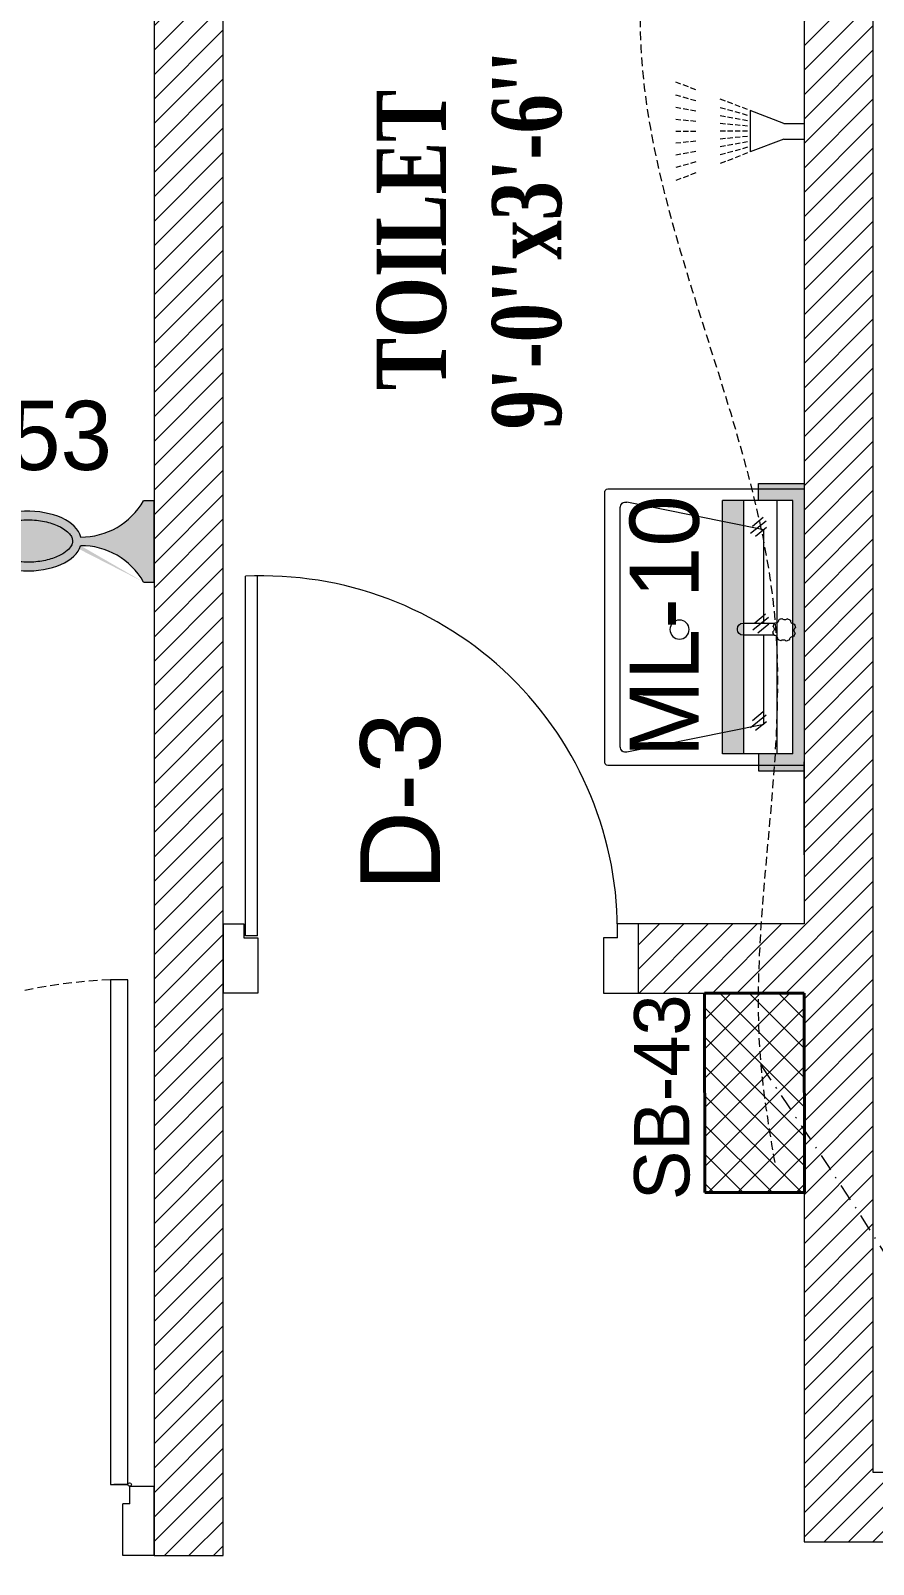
# Model space of a CAD drawing. Header units: inches. Extents: x 109699 to 44449955, y -10987 to 15824140.
# Drawn here: x 197549.5 to 197610.4, y -3438.1 to -3327.2 of the extents above; entities that cross this region are included whole.
import ezdxf

# ---------------------------------------------------------------- set-up
doc = ezdxf.new("R2010")
doc.units = ezdxf.units.IN
doc.header["$LTSCALE"] = 5
doc.header["$MEASUREMENT"] = 0
for name, pattern in [('DASHDOT', [1, 0.5, -0.25, 0, -0.25]), ('DASHED2', [0.375, 0.25, -0.125]), ('HIDDEN', [0.375, 0.25, -0.125])]:
    doc.linetypes.add(name, pattern=pattern)
doc.layers.get('0').update_dxf_attribs({"color": 123})
for name, color, linetype, lineweight in [('@NORMAL', 7, 'Continuous', 5), ('door', 8, 'Continuous', 9), ('E-Con-Point', 5, 'DASHED2', 13), ('E-ML-Mirror-Light', 6, 'Continuous', 13), ('E-SB-Switch-Board', 106, 'Continuous', 18), ('E-WL-Wall-Light', 232, 'Continuous', 15), ('fixture', 255, 'Continuous', 0), ('ha', 252, 'Continuous', 5), ('SB', 1, 'DASHDOT', 20), ('WALL-1', 8, 'Continuous', 9), ('wll 01', 7, 'Continuous', 9)]:
    doc.layers.add(name, color=color, linetype=linetype, lineweight=lineweight)
doc.layers.add('T', color=8, linetype='Continuous')
doc.styles.get("Standard").update_dxf_attribs({"font": 'times.ttf'})
doc.styles.add('style2', font='ARIALN.TTF', dxfattribs={"width": 0.75, "height": 3})
doc.styles.add('TEXT-3', font='arial.ttf')

# ---------------------------------------------------------------- blocks, each defined once
blk = doc.blocks.new('bgtrfv')
at = {"layer": 'fixture'}
for p, q in [((21441.97229669015, -26164.40491112152), (21441.97229669015, -26138.40491112152)), ((21442.86003956014, -26164.40491112152), (21442.86003956014, -26138.40491112152)), ((21440.36849646348, -26163.54399991067), (21441.86849646348, -26163.54399991067)), ((21441.86849646348, -26163.54399991067), (21441.86849646348, -26164.54399991067)), ((21441.86849646348, -26164.54399991067), (21442.86849646348, -26164.54399991067)), ((21442.86003956014, -26164.40491112152), (21441.97229669015, -26164.40491112152)), ((21442.86849646348, -26164.54399991067), (21442.86849646348, -26168.54399991067)), ((21467.86849646354, -26164.54399991055), (21467.86849646354, -26168.54399991055)), ((21468.86849646354, -26164.54399991055), (21467.86849646354, -26164.54399991055)), ((21470.37322828309, -26163.54399991058), (21468.86849646354, -26163.54399991058)), ((21468.86849646354, -26164.54399991055), (21468.86849646354, -26163.54399991058)), ((21442.86849646348, -26168.54399991067), (21440.36849646348, -26168.54399991058)), ((21467.86849646354, -26168.54399991055), (21470.36849646351, -26168.54399991055))]:
    blk.add_line(p, q, dxfattribs=at)
blk.add_arc((21443.20467689397, -26164.04399991055), 25.66868977762097, 358.8838658305763, 92.75188722137418, dxfattribs=at)
blk = doc.blocks.new('Door-40')
at = {"layer": 'door', "ltscale": 0.5}
for p, q in [((0, 40), (5, 40)), ((0, 40), (0, 37.75)), ((5, 40), (5, 38.24999999999636)), ((0, 37.75), (3.75, 37.75000000000364)), ((3.75, 38.24999999999636), (3.75, 37.75000000000364)), ((3.75, 38.24999999999636), (5, 38.24999999999636)), ((0, 0), (0, 2.25)), ((0, 2.25), (3.75, 2.249999999996362)), ((3.75, 1.750000000003638), (3.75, 2.249999999996362)), ((5.135000000002037, 2.913192669428099), (5.145000000004075, 2.913192669428099)), ((5.135000000002037, 1.885000000002037), (5.135000000002037, 2.913192669428099)), ((3.75, 1.750000000003638), (5, 1.750000000003638)), ((4.010000000002037, 1.760000000002037), (4.010000000002037, 1.75)), ((5.010000000002037, 1.760000000002037), (4.010000000002037, 1.760000000002037)), ((5, 1.750000000003638), (5.010400642058812, 1.750000000007276)), ((5, 0), (5, 1.750000000003638)), ((5.145000000004075, 1.895000000000437), (5.145000000004075, 1.884599357945262)), ((0, 0), (5, 0)), ((0, 0), (5, 0))]:
    blk.add_line(p, q, dxfattribs=at)
blk.add_lwpolyline([(41.625, 3.145000000000437), (5.145000000004075, 3.145000000000437), (5.145000000004075, 1.895000000000437), (41.625, 1.895000000000437)], close=True, dxfattribs=at)
blk.add_circle((5.135000000002037, 1.760000000002037), 0.1249999999999983, dxfattribs=at)
at = {"layer": 'door', "linetype": 'HIDDEN', "ltscale": 0.5}
blk.add_arc((5.156161382139544, 1.755015969829401), 36.49531813451388, 2.182731632980644, 90.24516611661387, dxfattribs=at)
blk = doc.blocks.new('qplaz')
at = {"layer": 'fixture'}
for p, q in [((143584.1800132462, 341.61420882317), (143569.9800132462, 341.61420882317)), ((143584.1800132462, 321.6142088231654), (143584.1800132462, 341.61420882317)), ((143569.7800132462, 341.4142088231699), (143569.7800132462, 321.8142088231655)), ((143581.2560437616, 338.6539164940569), (143571.3654443752, 340.6546305699137)), ((143570.8861369331, 340.2625714804694), (143570.8861369331, 322.965846165866)), ((143581.2560437616, 338.6539164940569), (143581.2560437616, 332.2000209122216)), ((143579.3593405762, 331.8000209122216), (143579.3593405762, 331.7265742452862)), ((143582.0060121824, 332.2000209122216), (143579.7593405762, 332.2000209122216)), ((143579.7593405762, 331.3265742452861), (143582.0559613498, 331.3265742452861)), ((143581.2560437616, 331.3265742452861), (143581.2560437616, 324.5745011522785)), ((143581.2560437616, 324.5745011522785), (143571.3654443752, 322.5737870764217)), ((143569.9800132462, 321.6142088231654), (143584.1800132462, 321.6142088231654))]:
    blk.add_line(p, q, dxfattribs=at)
blk.add_circle((143575.1723653077, 331.7897488839506), 0.6913263923410093, dxfattribs=at)
for centre, radius, start, end in [((143569.9800132462, 341.4142088231699), 0.2000000000000455, 90, 180), ((143571.2861369331, 340.2625714804694), 0.4000000000000909, 78.56426997742129, 180), ((143579.7593405762, 331.8000209122216), 0.399999999999909, 90, 180), ((143579.7593405762, 331.7265742452862), 0.4000000000000909, 180, 270), ((143582.7354837368, 331.8035851411277), 0.8302349482081128, 151.4778612968022, 170.068074453921), ((143581.7676264227, 331.7482369799126), 0.2488769175943618, 313.6286890804716, 52.9172466688434), ((143582.7354837368, 331.8035851411277), 0.8302349482082407, 196.4778612963691, 215.0680744545824), ((143582.0119682067, 332.4488265509969), 0.248876917594301, 268.6286890816223, 7.917246669584689), ((143582.7354837368, 331.8035851411277), 0.8302349482082407, 106.4778612964865, 125.0680744547195), ((143582.6801355756, 332.7714424551863), 0.2488769175942959, 223.6286890812177, 322.9172466696585), ((143582.7354837368, 331.8035851411277), 0.8302349482088563, 61.4778612960077, 80.06807445479153), ((143583.3807251467, 332.5271006712389), 0.248876917594301, 178.6286890807749, 277.9172466688938), ((143582.7354837368, 331.8035851411277), 0.830234948208255, 16.47786129636911, 35.06807445458243), ((143583.7033410509, 331.8589333023399), 0.2488769175943618, 133.6286890804716, 232.9172466688434), ((143582.7354837368, 331.8035851411277), 0.8302349482084354, 331.4778612968021, 350.0680744541255), ((143582.0902423269, 331.0800696110165), 0.2488769175944828, 358.6286890807748, 97.9172466688938), ((143582.7354837368, 331.8035851411277), 0.8302349482086144, 241.4778612960077, 260.0680744547915), ((143582.790831898, 330.8357278270691), 0.2488769175942959, 43.62868908121773, 142.9172466696585), ((143582.7354837368, 331.8035851411277), 0.8302349482082931, 286.4778612964865, 305.0680744547195), ((143583.4589992669, 331.1583437312556), 0.2488769175944828, 88.62868908162226, 187.9172466695847), ((143571.2861369331, 322.965846165866), 0.4000000000000909, 180, 281.4357300225787), ((143569.9800132462, 321.8142088231655), 0.2000000000000455, 180, 270)]:
    blk.add_arc(centre, radius, start, end, dxfattribs=at)
blk = doc.blocks.new('bhgy')
at = {"layer": 'fixture'}
for p, q in [((143575.2772015615, 368.1126747355272), (143574.8957682036, 368.2586983371991)), ((143575.2772015615, 368.1126747355272), (143574.9022015615, 368.2562354637309)), ((143575.2772015615, 367.2064695406123), (143574.9022015615, 367.3118651087395)), ((143575.8127015615, 367.9076700157136), (143575.4377015615, 368.0512307438592)), ((143575.8127015615, 367.9076700157136), (143575.4377015615, 368.0512307438592)), ((143575.8127015615, 367.0559646693407), (143575.4377015615, 367.161360237468)), ((143576.3482015615, 367.7026652958418), (143575.9732015615, 367.8462260240456)), ((143576.3482015615, 367.7026652958418), (143575.9732015615, 367.8462260240456)), ((143575.2772015615, 366.3458920605888), (143574.9022015615, 366.4150440963974)), ((143575.8127015615, 366.2471429534605), (143575.4377015615, 366.3162949892401)), ((143576.3482015615, 366.9054597980401), (143575.9732015615, 367.0108553661673)), ((143576.3482015615, 366.1483938463032), (143575.9732015615, 366.2175458821118)), ((143578.4902015615, 366.8826464164711), (143578.1152015615, 367.0262071446457)), ((143578.4902015615, 366.8826464164711), (143578.1152015615, 367.0262071446457)), ((143578.4902015615, 366.3034403129247), (143578.1152015615, 366.408835881052)), ((143579.0257015615, 366.6776416966284), (143578.6507015615, 366.821202424803)), ((143579.0257015615, 366.6776416966284), (143578.6507015615, 366.821202424803)), ((143579.0257015615, 366.1529354416241), (143578.6507015615, 366.2583310097514)), ((143579.5612015615, 366.4726369767857), (143579.1862015615, 366.6161977049603)), ((143579.5612015615, 366.4726369767857), (143579.1862015615, 366.6161977049603)), ((143579.5612015615, 366.0024305703816), (143579.1862015615, 366.1078261385089)), ((143580.0967015615, 366.2676322569139), (143579.7217015615, 366.4111929851176)), ((143580.0967015615, 366.2676322569139), (143579.7217015615, 366.4111929851176)), ((143580.0967015615, 365.851925699081), (143579.7217015615, 365.9573212672083)), ((143582.7198980097, 365.2664250417263), (143580.2842015615, 366.2039250417263)), ((143580.2842015615, 366.2039250417263), (143580.2842015615, 363.2039250417263)), ((143582.7119899517, 365.2664250417263), (143580.2842015615, 366.1958518928266)), ((143582.7119899517, 365.2664250417263), (143580.2842015615, 366.1958518928266)), ((143575.2772015615, 365.513992717734), (143574.9022015615, 365.5481090113869)), ((143575.8127015615, 365.4652746504696), (143575.4377015615, 365.4993909440934)), ((143576.3482015615, 365.416556583147), (143575.9732015615, 365.4506728767708)), ((143578.4902015615, 365.7533974177902), (143578.1152015615, 365.8225494535989)), ((143578.4902015615, 365.2216843139729), (143578.1152015615, 365.2558006075967)), ((143579.0257015615, 365.654648310662), (143578.6507015615, 365.7238003464706)), ((143579.0257015615, 365.1729662466794), (143578.6507015615, 365.2070825403032)), ((143579.5612015615, 365.5558992035337), (143579.1862015615, 365.6250512393424)), ((143579.5612015615, 365.1242481793859), (143579.1862015615, 365.1583644730097)), ((143580.0967015615, 365.4571500964055), (143579.7217015615, 365.5263021322141)), ((143580.0967015615, 365.0755301120923), (143579.7217015615, 365.1096464057161)), ((143582.7119899517, 365.2664250417263), (143584.1813158786, 365.2664250417263)), ((143575.2772015615, 364.6958867461478), (143574.9022015615, 364.6955482104211)), ((143575.2772015615, 363.8776450359553), (143574.9022015615, 363.8428459541872)), ((143575.8127015615, 364.6963701751781), (143575.4377015615, 364.6960316394513)), ((143575.8127015615, 363.9273381247301), (143575.4377015615, 363.892539042962)), ((143576.3482015615, 364.6968536041793), (143575.9732015615, 364.6965150684525)), ((143576.3482015615, 363.9770312135049), (143575.9732015615, 363.9422321317077)), ((143578.4902015615, 364.6987873203004), (143578.1152015615, 364.6984487845737)), ((143578.4902015615, 364.1758035685168), (143578.1152015615, 364.1410044867487)), ((143579.0257015615, 364.6992707493016), (143578.6507015615, 364.6989322135748)), ((143579.0257015615, 364.2254966572916), (143578.6507015615, 364.1906975755235)), ((143579.0257015615, 363.743573432567), (143578.6507015615, 363.6737210675026)), ((143579.5612015615, 364.6997541783319), (143579.1862015615, 364.6994156426051)), ((143579.5612015615, 364.2751897460373), (143579.1862015615, 364.2403906642692)), ((143579.5612015615, 363.843322609883), (143579.1862015615, 363.7734702448186)), ((143580.0967015615, 364.7002376073331), (143579.7217015615, 364.6998990716063)), ((143580.0967015615, 364.3248828348121), (143579.7217015615, 364.290083753044)), ((143580.0967015615, 363.943071787199), (143579.7217015615, 363.8732194221345)), ((143582.7198980097, 364.1414250417263), (143580.2842015615, 363.2039250417263)), ((143582.7198980097, 364.1414250417263), (143584.1813158786, 364.1414250417263)), ((143575.2772015615, 363.0453291913261), (143574.9022015615, 362.9754768262617)), ((143575.8127015615, 363.1450783686421), (143575.4377015615, 363.0752260035777)), ((143576.3482015615, 363.2448275459872), (143575.9732015615, 363.1749751808936)), ((143578.4902015615, 363.643824255251), (143578.1152015615, 363.5739718901866)), ((143578.4902015615, 363.0933170135656), (143578.1152015615, 362.9871905193838)), ((143579.0257015615, 363.2448656472668), (143578.6507015615, 363.138739153085)), ((143579.0257015615, 362.7195281658612), (143578.6507015615, 362.5751905985642)), ((143579.5612015615, 363.3964142809971), (143579.1862015615, 363.2902877868153)), ((143579.5612015615, 362.9256422119913), (143579.1862015615, 362.7813046446943)), ((143580.0967015615, 363.5479629147273), (143579.7217015615, 363.4418364205164)), ((143580.0967015615, 363.1317562580632), (143579.7217015615, 362.9874186907662)), ((143575.2772015615, 362.1840252112713), (143574.9022015615, 362.0778987170604)), ((143575.8127015615, 362.3355738449725), (143575.4377015615, 362.2294473507616)), ((143576.3482015615, 362.4871224787028), (143575.9732015615, 362.3809959844918)), ((143576.3482015615, 361.6889579353854), (143575.9732015615, 361.5446203680883)), ((143578.4902015615, 362.5134141197602), (143578.1152015615, 362.3690765524632)), ((143575.2772015615, 361.2767298431543), (143574.9022015615, 361.1323922758572)), ((143575.8127015615, 361.4828438892844), (143575.4377015615, 361.3385063219873))]:
    blk.add_line(p, q, dxfattribs=at)
blk = doc.blocks.new('A$C4DCB0E22')
h = blk.add_hatch()
h.set_pattern_fill('ANSI37', color=256, scale=15, angle=90.05046403147966, style=0)
h.set_pattern_definition([(135.0504640314797, (0, 0), (-1.324656962164393, -1.326992438783809), []), (225.0504640314796, (0, 0), (1.326992438783809, -1.324656962164393), [])])
h.paths.add_polyline_path([(0.0158499618895469, -4.176303718850249e-06), (-3.779117417224143e-06, 17.9999888419976), (8.999992730033242, 18.00791571250107), (9.015846471040199, 0.007922694199763214)])
at = {"lineweight": 40}
for p, q in [((-3.779117417224143e-06, 17.9999888419976), (8.999992730033242, 18.00791571250107)), ((0.0158499618895469, -4.176303718850249e-06), (-3.779117417224143e-06, 17.9999888419976)), ((9.015846471040199, 0.007922694199763214), (8.999992730033242, 18.00791571250107)), ((0.0158499618895469, -4.176303718850249e-06), (9.015846471040199, 0.007922694199763214))]:
    blk.add_line(p, q, dxfattribs=at)
blk = doc.blocks.new('E-W-LIGHT')
at = {"linetype": 'ByBlock', "ltscale": 0.5}
h = blk.add_hatch(color=256, dxfattribs=at)
h.dxf.hatch_style = 1
h.set_gradient(color1=(255, 255, 255), color2=(255, 255, 0), name='CYLINDER')
edge = h.paths.add_edge_path()
edge.add_spline(control_points=[(-96.71110423948552, 1.235367220396483), (-96.8976251288622, 1.235367220396483), (-97.08530367817384, 1.204590695443009), (-97.49532330615068, 1.060408411101338), (-97.71769888777162, 0.9452617532663472), (-98.18859363857634, 0.6007580769133996), (-98.4360601757027, 0.3712016227401077), (-98.9274233233457, -0.2076466389563343), (-99.17095937526851, -0.5565722783421756), (-99.79256403547286, -1.649000525487912), (-100.1403411294208, -2.496475964584042), (-100.6655547252501, -4.389078901701514), (-100.8435119435345, -5.433326140728264), (-100.996858843053, -7.577941591604359), (-100.9723680002039, -8.677864733885961), (-100.7253955626443, -10.7881619923927), (-100.5027117058065, -11.79805679996582), (-99.90205506231798, -13.59089832466863), (-99.52349327352754, -14.37265162368595), (-98.79708591162027, -15.46144462183512), (-98.46289770719719, -15.83531695936959), (-97.82402795464219, -16.37320808014224), (-97.52292902289115, -16.53708124557815), (-97.0332651008719, -16.69867335386745), (-96.83300356165012, -16.72444707740215), (-96.42760539585558, -16.70413243760904), (-96.21918910161975, -16.65733367471884), (-95.75858057275782, -16.45705756399432), (-95.50712660475898, -16.30138572900886), (-94.98330090317799, -15.85001415615693), (-94.71221849052682, -15.55449414506236), (-94.18744122004225, -14.82684639582039), (-93.93399672563008, -14.39521060388152), (-93.32240182252819, -13.09860869282319), (-93.0057716383552, -12.13470487732181), (-92.57508722519842, -10.03980369670334), (-92.46055768618565, -8.90959698224412), (-92.45565766659526, -6.646794607945969), (-92.56528275998282, -5.514732191470296), (-92.98715107886524, -3.412587944823316), (-93.29985699109132, -2.443281268231641), (-93.99092435031811, -0.9549615958549695), (-94.34810290115182, -0.3877643056552464), (-95.07582621573985, 0.4836147841888085), (-95.44374809115733, 0.7854262440646148), (-96.01798165069457, 1.105607693885873), (-96.24029005175481, 1.180327462172805), (-96.53763867025813, 1.228459302029147), (-96.62438560181026, 1.235367220396483), (-96.71110423948552, 1.235367220396483)], knot_values=[0, 0, 0, 0, 0.194197829587449, 0.194197829587449, 0.388395659174898, 0.388395659174898, 0.582593488762347, 0.582593488762347, 0.776791318349796, 0.776791318349796, 1.110216687407361, 1.110216687407361, 1.443642056464925, 1.443642056464925, 1.77706742552249, 1.77706742552249, 2.110492794580054, 2.110492794580054, 2.443918163637619, 2.443918163637619, 2.701496175378678, 2.701496175378678, 2.959074187119738, 2.959074187119738, 3.169612053741, 3.169612053741, 3.380149920362263, 3.380149920362263, 3.590687786983526, 3.590687786983526, 3.801225653604789, 3.801225653604789, 4.011763520226051, 4.011763520226051, 4.360140390670959, 4.360140390670959, 4.708517261115867, 4.708517261115867, 5.056894131560775, 5.056894131560775, 5.405271002005684, 5.405271002005684, 5.69307956715584, 5.69307956715584, 5.980888132305996, 5.980888132305996, 6.192897451070847, 6.192897451070847, 6.283185307179586, 6.283185307179586, 6.283185307179586, 6.283185307179586], degree=3, periodic=0)
at = {"layer": 'E-WL-Wall-Light', "linetype": 'ByBlock', "ltscale": 0.5}
h = blk.add_hatch(color=256, dxfattribs=at)
h.dxf.hatch_style = 1
edge = h.paths.add_edge_path()
edge.add_ellipse((-96.71110423948552, -7.740473765769313), major_axis=(0, 10.71660606041263), ratio=0.559300439547623, start_angle=187.7376784571124, end_angle=531.0374031504149)
edge.add_arc((-112.001170541625, -18.46997501720373), 14.35701343791298, -60.53601194170483, 0.5736542653427819, ccw=False)
edge.add_line((-104.9392941575301, -30.97012448799713), (-104.939294157532, -33.06572841662167))
edge.add_line((-104.939294157532, -33.06572841662167), (-88.60969415754215, -33.06572841666017))
edge.add_line((-88.60969415754215, -33.06572841666017), (-88.60969415754002, -30.97012448799946))
edge.add_arc((-81.54781777344922, -18.46997501720374), 14.35701343791298, 179.559619270027, 240.5360119417236, ccw=False)
edge = h.paths.add_edge_path(flags=16)
edge.add_spline(control_points=[(-96.71110423948552, 1.235367220396483), (-96.8976251288622, 1.235367220396483), (-97.08530367817384, 1.204590695443009), (-97.49532330615068, 1.060408411101338), (-97.71769888777162, 0.9452617532663472), (-98.18859363857634, 0.6007580769133996), (-98.4360601757027, 0.3712016227401077), (-98.9274233233457, -0.2076466389563343), (-99.17095937526851, -0.5565722783421756), (-99.79256403547286, -1.649000525487912), (-100.1403411294208, -2.496475964584042), (-100.6655547252501, -4.389078901701514), (-100.8435119435345, -5.433326140728264), (-100.996858843053, -7.577941591604359), (-100.9723680002039, -8.677864733885961), (-100.7253955626443, -10.7881619923927), (-100.5027117058065, -11.79805679996582), (-99.90205506231798, -13.59089832466863), (-99.52349327352754, -14.37265162368595), (-98.79708591162027, -15.46144462183512), (-98.46289770719719, -15.83531695936959), (-97.82402795464219, -16.37320808014224), (-97.52292902289115, -16.53708124557815), (-97.0332651008719, -16.69867335386745), (-96.83300356165012, -16.72444707740215), (-96.42760539585558, -16.70413243760904), (-96.21918910161975, -16.65733367471884), (-95.75858057275782, -16.45705756399432), (-95.50712660475898, -16.30138572900886), (-94.98330090317799, -15.85001415615693), (-94.71221849052682, -15.55449414506236), (-94.18744122004225, -14.82684639582039), (-93.93399672563008, -14.39521060388152), (-93.32240182252819, -13.09860869282319), (-93.0057716383552, -12.13470487732181), (-92.57508722519842, -10.03980369670334), (-92.46055768618565, -8.90959698224412), (-92.45565766659526, -6.646794607945969), (-92.56528275998282, -5.514732191470296), (-92.98715107886524, -3.412587944823316), (-93.29985699109132, -2.443281268231641), (-93.99092435031811, -0.9549615958549695), (-94.34810290115182, -0.3877643056552464), (-95.07582621573985, 0.4836147841888085), (-95.44374809115733, 0.7854262440646148), (-96.01798165069457, 1.105607693885873), (-96.24029005175481, 1.180327462172805), (-96.53763867025813, 1.228459302029147), (-96.62438560181026, 1.235367220396483), (-96.71110423948552, 1.235367220396483)], knot_values=[0, 0, 0, 0, 0.194197829587449, 0.194197829587449, 0.388395659174898, 0.388395659174898, 0.582593488762347, 0.582593488762347, 0.776791318349796, 0.776791318349796, 1.110216687407361, 1.110216687407361, 1.443642056464925, 1.443642056464925, 1.77706742552249, 1.77706742552249, 2.110492794580054, 2.110492794580054, 2.443918163637619, 2.443918163637619, 2.701496175378678, 2.701496175378678, 2.959074187119738, 2.959074187119738, 3.169612053741, 3.169612053741, 3.380149920362263, 3.380149920362263, 3.590687786983526, 3.590687786983526, 3.801225653604789, 3.801225653604789, 4.011763520226051, 4.011763520226051, 4.360140390670959, 4.360140390670959, 4.708517261115867, 4.708517261115867, 5.056894131560775, 5.056894131560775, 5.405271002005684, 5.405271002005684, 5.69307956715584, 5.69307956715584, 5.980888132305996, 5.980888132305996, 6.192897451070847, 6.192897451070847, 6.283185307179586, 6.283185307179586, 6.283185307179586, 6.283185307179586], degree=3, periodic=0)
for p, q in [((-104.9392941575301, -30.97012448799713), (-104.939294157532, -33.06572841662167)), ((-104.939294157532, -33.06572841662167), (-88.60969415754215, -33.06572841666017)), ((-88.60969415754215, -33.06572841666017), (-88.60969415754002, -30.97012448803655))]:
    blk.add_line(p, q)
at = {"linetype": 'ByBlock', "ltscale": 0.5}
for centre, start, end in [((-112.001170541625, -18.46997501720374), 299.4639880582952, 0.5736542653427851), ((-81.54781777344922, -18.46997501720374), 179.4263457346572, 240.5360119417045)]:
    blk.add_arc(centre, 14.35701343791298, start, end, dxfattribs=at)
blk.add_ellipse((-96.71110423948552, -7.740473765769313), major_axis=(0, 10.71660606041263), ratio=0.559300439547623, start_param=3.276640619127039, end_param=9.268351136215248, dxfattribs=at)
blk.add_open_spline([(-96.71110423948552, 1.235367220396483), (-96.8976251288622, 1.235367220396483), (-97.08530367817384, 1.204590695443009), (-97.49532330615068, 1.060408411101338), (-97.71769888777162, 0.9452617532663472), (-98.18859363857634, 0.6007580769133996), (-98.4360601757027, 0.3712016227401077), (-98.9274233233457, -0.2076466389563343), (-99.17095937526851, -0.5565722783421756), (-99.79256403547286, -1.649000525487912), (-100.1403411294208, -2.496475964584042), (-100.6655547252501, -4.389078901701514), (-100.8435119435345, -5.433326140728264), (-100.996858843053, -7.577941591604359), (-100.9723680002039, -8.677864733885961), (-100.7253955626443, -10.7881619923927), (-100.5027117058065, -11.79805679996582), (-99.90205506231798, -13.59089832466863), (-99.52349327352754, -14.37265162368595), (-98.79708591162027, -15.46144462183512), (-98.46289770719719, -15.83531695936959), (-97.82402795464219, -16.37320808014224), (-97.52292902289115, -16.53708124557815), (-97.0332651008719, -16.69867335386745), (-96.83300356165012, -16.72444707740215), (-96.42760539585558, -16.70413243760904), (-96.21918910161975, -16.65733367471884), (-95.75858057275782, -16.45705756399432), (-95.50712660475898, -16.30138572900886), (-94.98330090317799, -15.85001415615693), (-94.71221849052682, -15.55449414506236), (-94.18744122004225, -14.82684639582039), (-93.93399672563008, -14.39521060388152), (-93.32240182252819, -13.09860869282319), (-93.0057716383552, -12.13470487732181), (-92.57508722519842, -10.03980369670334), (-92.46055768618565, -8.90959698224412), (-92.45565766659526, -6.646794607945969), (-92.56528275998282, -5.514732191470296), (-92.98715107886524, -3.412587944823316), (-93.29985699109132, -2.443281268231641), (-93.99092435031811, -0.9549615958549695), (-94.34810290115182, -0.3877643056552464), (-95.07582621573985, 0.4836147841888085), (-95.44374809115733, 0.7854262440646148), (-96.01798165069457, 1.105607693885873), (-96.24029005175481, 1.180327462172805), (-96.53763867025813, 1.228459302029147), (-96.62438560181026, 1.235367220396483), (-96.71110423948552, 1.235367220396483)], degree=3, knots=[0, 0, 0, 0, 0.194197829587449, 0.194197829587449, 0.388395659174898, 0.388395659174898, 0.582593488762347, 0.582593488762347, 0.776791318349796, 0.776791318349796, 1.110216687407361, 1.110216687407361, 1.443642056464925, 1.443642056464925, 1.77706742552249, 1.77706742552249, 2.110492794580054, 2.110492794580054, 2.443918163637619, 2.443918163637619, 2.701496175378678, 2.701496175378678, 2.959074187119738, 2.959074187119738, 3.169612053741, 3.169612053741, 3.380149920362263, 3.380149920362263, 3.590687786983526, 3.590687786983526, 3.801225653604789, 3.801225653604789, 4.011763520226051, 4.011763520226051, 4.360140390670959, 4.360140390670959, 4.708517261115867, 4.708517261115867, 5.056894131560775, 5.056894131560775, 5.405271002005684, 5.405271002005684, 5.69307956715584, 5.69307956715584, 5.980888132305996, 5.980888132305996, 6.192897451070847, 6.192897451070847, 6.283185307179586, 6.283185307179586, 6.283185307179586, 6.283185307179586], dxfattribs=at)
blk = doc.blocks.new('E-MIRROR')
at = {"linetype": 'ByBlock', "ltscale": 0.5}
h = blk.add_hatch(color=256, dxfattribs=at)
h.dxf.hatch_style = 1
h.paths.add_polyline_path([(-3.803825716282212, 2.446194755687683), (-4.624919714406442, 2.446194755687683), (-4.62491971440644, 1.06206045303217), (-16.82861533086331, 1.06206045303217), (-16.82861533086331, 2.446194755687683), (-17.64970932898754, 2.446194755687683), (-17.64970932898754, 0.6069118485903171), (-3.803825716282212, 0.6069118485903171)])
h.paths.add_polyline_path([(-4.624919714406442, 3.884460453032168), (-16.82861533086331, 3.884460453032168), (-16.82861533086331, 3.048292623822446), (-4.624919714406442, 3.048292623822446)])
for p, q in [((-4.624919714406442, 3.88446045303217, 10051), (-16.82861533086331, 3.88446045303217, 10051)), ((-16.82861533086331, 1.062060453032171, 10051), (-16.82861533086331, 3.88446045303217, 10051)), ((-4.624919714406442, 1.062060453032171, 10051), (-4.624919714406442, 3.88446045303217, 10051)), ((-16.82861533086331, 3.048292623822448, 10051), (-4.624919714406442, 3.048292623822448, 10051)), ((-16.00565070650659, 2.247419289612556, 2959.014400000002), (-15.57607335201684, 2.686018207375187, 2959.014400000002)), ((-15.84009277979034, 2.134810924049816, -4132.9712), (-15.23268653038967, 2.757759762277937, -4132.9712)), ((-15.52937958076724, 2.121438535564381, 2959.014400000002), (-15.09980222627749, 2.560037453327011, 2959.014400000002)), ((-11.35052072305241, 2.152482457534203, 2959.014400000002), (-10.92094336856267, 2.591081375296835, 2959.014400000002)), ((-11.18496279633616, 2.039874091971463, -4132.9712), (-10.5775565469355, 2.662822930199585, -4132.9712)), ((-10.87424959731306, 2.026501703486027, 2959.014400000002), (-10.44467224282331, 2.465100621248658, 2959.014400000002)), ((-6.647889140735954, 2.247419289613197, 2959.014400000002), (-6.218311786246209, 2.686018207375829, 2959.014400000002)), ((-6.4823312140197, 2.134810924050456, -4132.9712), (-5.874924964619035, 2.75775976227858, -4132.9712)), ((-6.171618014996598, 2.121438535565022, 2959.014400000002), (-5.742040660506856, 2.560037453327653, 2959.014400000002)), ((-16.82861533086331, 2.446194755687686, 10051), (-17.64970932898754, 2.446194755687686, 10051)), ((-17.64970932898754, 2.446194755687686, 10051), (-17.64970932898754, 0.6069118485903177, 10051)), ((-4.624919714406442, 2.446194755687686, 10051), (-3.803825716282212, 2.446194755687686, 10051)), ((-3.803825716282212, 2.446194755687686, 10051), (-3.803825716282212, 0.6069118485903177, 10051)), ((-16.82861533086331, 1.706557592298256, 10051), (-4.624919714406442, 1.706557592298256, 10051)), ((-4.624919714406442, 1.062060453032171, 10051), (-16.82861533086331, 1.062060453032171, 10051)), ((-17.64970932898754, 0.6069118485903177, 10051), (-3.803825716282212, 0.6069118485903177, 10051))]:
    blk.add_line(p, q)

msp = doc.modelspace()

# ---------------------------------------------------------------- hatches: boundary and pattern name
at = {"layer": 'ha'}
h = msp.add_hatch(dxfattribs=at)
h.set_pattern_fill('ANSI31', scale=10, angle=-7.63333123551244e-14, style=0)
h.set_pattern_definition([(44.99999999999984, (180288.0057856818, 2542407.827886132), (-0.8838834764831834, 0.8838834764831853), [])])
h.paths.add_polyline_path([(197617.985208001, -3293.985074744354), (197610.403861081, -3293.985074744354), (197610.403861081, -3263.985063880011), (197610.4039075112, -3258.985063880011), (197605.4036093008, -3258.985063880476), (197605.4057840853, -3278.757673173472), (197601.4036138149, -3278.757544702179), (197596.4036138149, -3278.757544702179), (197596.4036138149, -3283.7575230317), (197605.4036092998, -3283.757443201057), (197605.4036092998, -3391.757582627031), (197593.4087312, -3391.757582627031), (197593.4087312, -3396.757582627031), (197605.4039993806, -3396.757582627031), (197605.4036092998, -3436.423710080124), (197611.4009787443, -3436.423710079658), (197611.4009787444, -3431.424006139188), (197610.4036092998, -3431.423710079658), (197610.4041279641, -3298.985063879079), (197617.985208001, -3298.985063879545)])
h = msp.add_hatch(dxfattribs=at)
h.set_pattern_fill('ANSI31', scale=10, angle=-7.63333123551244e-14, style=0)
h.set_pattern_definition([(44.99999999999989, (144081.319087721, 2531118.532228567), (-0.8838834764831833, 0.8838834764831855), [])])
h.paths.add_polyline_path([(197558.4036092998, -3437.423710079658), (197563.4036092999, -3437.423710079658), (197563.4036092999, -3290.757703746929), (197558.4036092998, -3290.757703746929)])

# ---------------------------------------------------------------- linework, layer by layer
at = {"layer": '@NORMAL'}
for p, q in [((197563.4039993806, -3391.757582627031, 0.07676720942601278), (197563.4039993806, -3396.757582627031, 0.07676720942601278)), ((197605.4036092998, -3436.423710079658, 0.4759286585245661), (197610.4036092998, -3436.423710079658, 0.4759286585245661))]:
    msp.add_line(p, q, dxfattribs=at)
at = {"layer": 'E-Con-Point', "ltscale": 0.5}
msp.add_spline([(197603.296875, -3409, 0.2377872779188444), (197602.296875, -3402), (197603.3138383806, -3369.761229181496, 0.1198138388601926), (197593.796875, -3322.5), (197600.3196998247, -3292.877249524566, -16.5590294638172), (197585.1660556793, -3281.035546085806, 0.0009210338367537929)], degree=3, dxfattribs=at)
at = {"layer": 'ha'}
msp.add_line((197605.4036092999, -3386.757582627031, 0.1198138388601926), (197605.4036092999, -3380.037592475563, 0.1243238993645122), dxfattribs=at)
at = {"layer": 'SB', "ltscale": 0.5}
for points in [[(197400.4465293453, -3377.639609968249, 0.4809356803100863), (197511.7954496605, -3428.801368200103, 0.4267295975587838), (197530.7958965815, -3451.499999999519, 4.99082443803367e-05), (197602.620361511, -3503.828074234883, 0.08584022464048013), (197618.9051959114, -3704.358057586747, 0.6619463822830394)], [(197602.2958965815, -3401.999999999519, 4.990824438030307e-05), (197617.2328113586, -3425.499968784613, 4.99082443803367e-05), (197618.9051959114, -3704.358057586747, 0.6619463822830356)]]:
    msp.add_spline(points, degree=3, dxfattribs=at)
at = {"layer": 'WALL-1', "elevation": -16.6590294638172}
msp.add_lwpolyline([(197596.4036138149, -3278.75756637359), (197596.4036138149, -3278.75756637359), (197596.4036138149, -3283.757544702645), (197605.4036092998, -3283.757464872002), (197605.4036092998, -3391.757604297976), (197593.4087311999, -3391.757604297976), (197593.4087311999, -3396.757604297976), (197605.4039993806, -3396.757604297976), (197605.4036092998, -3436.423731750603), (197611.4009787443, -3436.423731750603), (197611.4009787444, -3431.424006139188), (197610.4036092998, -3431.423731750603), (197610.4041279641, -3298.98508555049), (197617.985208001, -3298.98508555049), (197617.985208001, -3293.985096415299), (197610.4041279641, -3293.985096415299), (197610.4041279641, -3258.985085550956)], dxfattribs=at)
at = {"layer": 'WALL-1', "elevation": 0.2377872779188479}
msp.add_lwpolyline([(197558.4036092998, -3437.423710079658), (197563.4036092999, -3437.423710079658), (197563.4036092999, -3290.757703746929), (197558.4036092998, -3290.757703746929)], close=True, dxfattribs=at)

# ---------------------------------------------------------------- block references
at = {"layer": '@NORMAL'}
for name, p in [('bhgy', (54021.22229342119, -3699.142384113597, 0.1548926930121297)), ('bgtrfv', (176123.0355029169, 22771.78641728382, -0.3934973145451899))]:
    msp.add_blockref(name, p, dxfattribs=at)
at = {"layer": '@NORMAL', "xscale": -1, "rotation": 180}
msp.add_blockref('qplaz', (54021.22359605363, -3038.681159570462, 0.1198138388601926), dxfattribs=at)
at = {"layer": '@NORMAL', "rotation": 89.99999999999991}
msp.add_blockref('Door-40', (197558.4036092998, -3437.423710079658, 0.2377872779188479), dxfattribs=at)
at = {"layer": 'E-ML-Mirror-Light', "xscale": -1.50043415340042, "yscale": 1.800520984101695, "zscale": 1.50043415340042, "rotation": 90}
msp.add_blockref('E-MIRROR', (197606.4963668187, -3386.390176740195, -15080.74386198876), dxfattribs=at)
at = {"layer": 'E-SB-Switch-Board', "xscale": 0.8002315484918654, "yscale": 0.8002315484918654, "zscale": 0.8002315484918654}
msp.add_blockref('A$C4DCB0E22', (197598.2019212618, -3411.168106573702, 0.2377872779188444), dxfattribs=at)
at = {"layer": 'E-WL-Wall-Light', "xscale": 0.3601041968213394, "yscale": 0.3601041968213394, "zscale": 0.3601041968213394, "rotation": 90}
msp.add_blockref('E-W-LIGHT', (197546.496501726, -3329.241805421902, 0.2377872779188479), dxfattribs=at)

# ---------------------------------------------------------------- texts
at = {"layer": 'E-ML-Mirror-Light', "insert": (197592.7838363448, -3379.70812245314, 0.119813838860491), "char_height": 5, "width": 24.08470202641911, "attachment_point": 1, "rotation": 89.99999999999999}
msp.add_mtext('{\\fCentury Gothic|b0|i0|c0|p34;ML-10}', dxfattribs=at)
at = {"layer": 'E-SB-Switch-Board', "insert": (197593.1088191037, -3396.852519788149, -0.05021907489789845), "char_height": 4, "width": 14.72456830652664, "attachment_point": 3, "rotation": 90.00000000000009}
msp.add_mtext('{\\fCentury Gothic|b0|i0|c0|p34;SB-43}', dxfattribs=at)
at = {"layer": 'E-WL-Wall-Light', "insert": (197555.3656482779, -3359, -15.29975318962842), "char_height": 5, "width": 24.08470202641911, "attachment_point": 9}
msp.add_mtext('{\\fCentury Gothic|b0|i0|c0|p34;WL-53}', dxfattribs=at)
at = {"layer": 'T', "insert": (197574.5032284088, -3342.29954603061, -0.1214475790990548), "char_height": 5, "width": 87.81464527470234, "attachment_point": 2, "rotation": 89.99999999999993, "style": 'style2'}
msp.add_mtext("{\\fRomantic|b1|i0|c2|p2;TOILET\\P9'-0''x3'-6''}", dxfattribs=at)
at = {"layer": 'wll 01', "lineweight": 30, "insert": (197579.1564074939, -3389.388148101307, 186.6533726854548), "char_height": 4.8, "width": 80.40303804183776, "attachment_point": 7, "rotation": 90.0000000001409, "style": 'TEXT-3'}
msp.add_mtext('{\\H1.2x;D-3}', dxfattribs=at)

doc.saveas('drawing.dxf')
